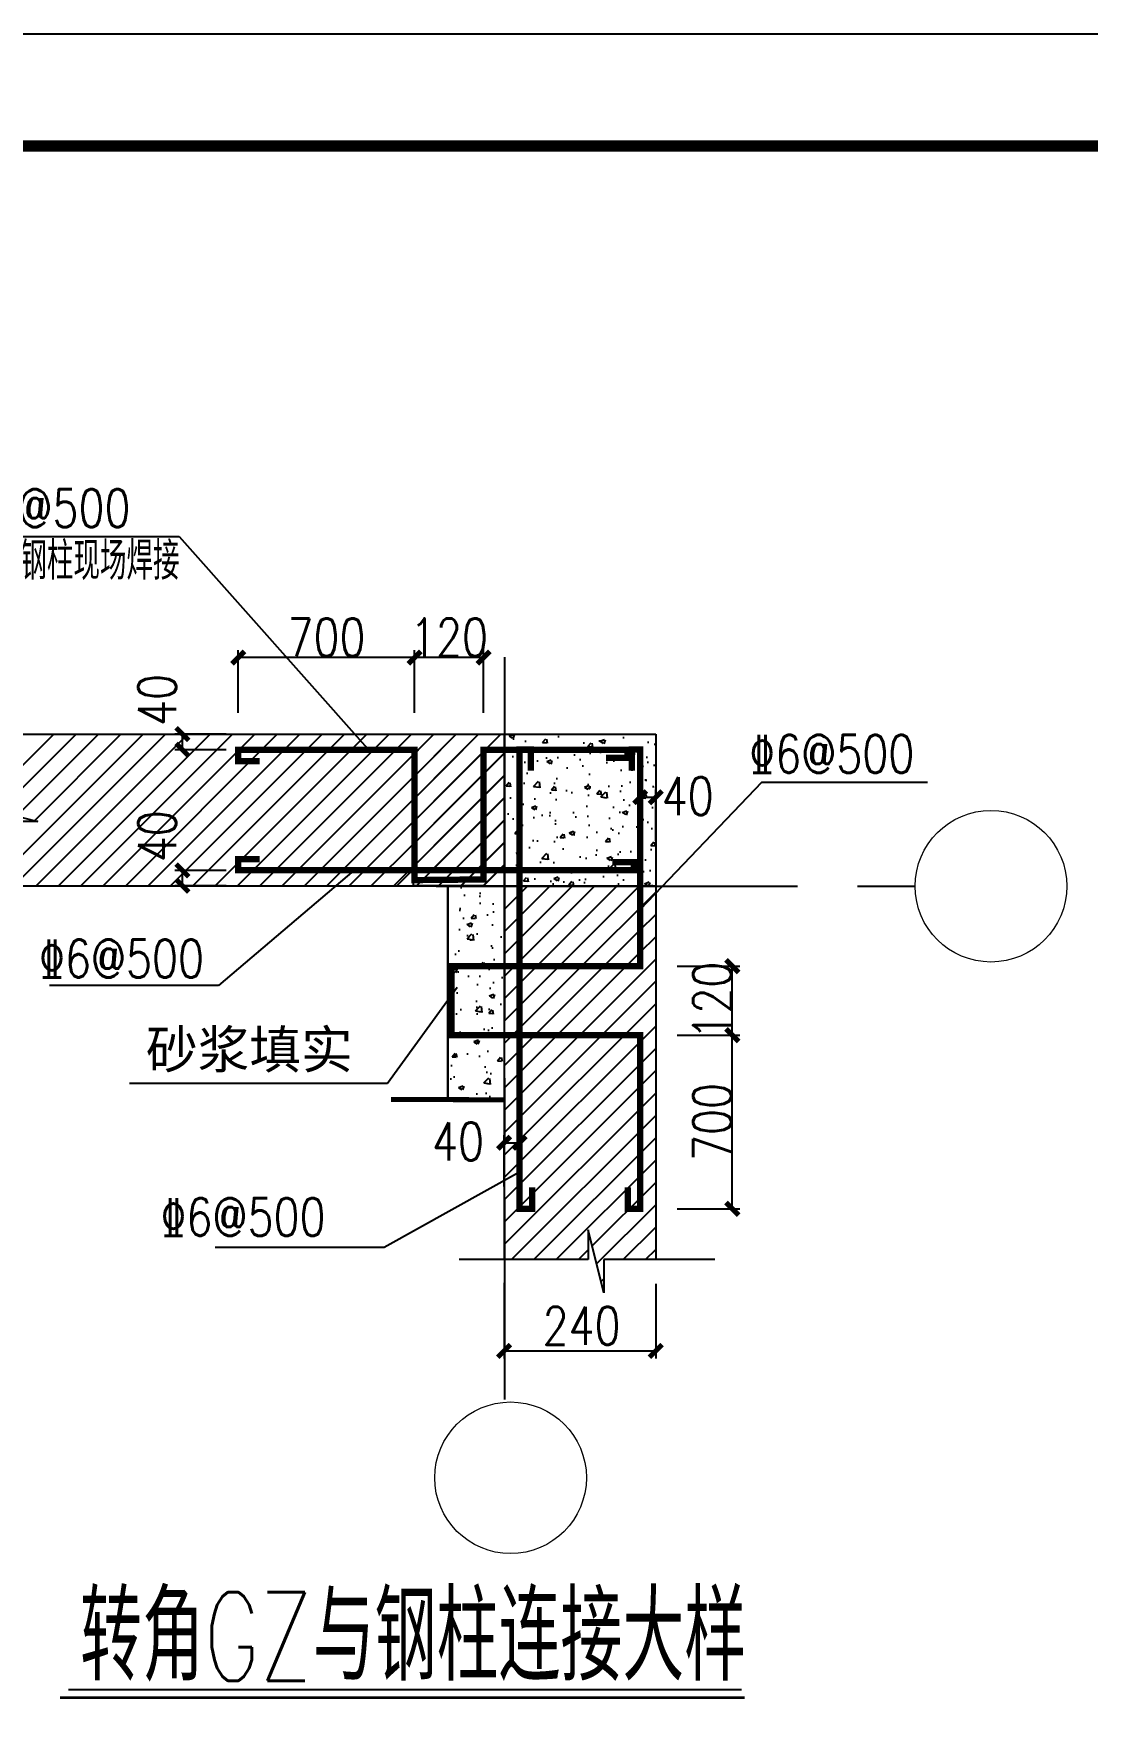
# Model space of a CAD drawing. Header units: millimetres. Extents: x 6950065 to 7140129, y 16284814 to 19754034.
# Drawn here: x 7036831 to 7050914, y 18848298 to 18870974 of the extents above; entities that cross this region are included whole.
import ezdxf
from ezdxf.enums import TextEntityAlignment as Align

# ---------------------------------------------------------------- set-up
doc = ezdxf.new("R2010")
doc.units = ezdxf.units.MM
doc.header["$LTSCALE"] = 1500
doc.header["$MEASUREMENT"] = 0
doc.linetypes.add('CENTER2', pattern=[28.575, 19.05, -3.175, 3.175, -3.175])
doc.layers.get('Defpoints').update_dxf_attribs({"color": 1})
for name, color, linetype in [('C型钢', 6, 'Continuous'), ('PUB_TEXT', 7, 'Continuous'), ('TEXT', 7, 'Continuous'), ('TK', 4, 'Continuous')]:
    doc.layers.add(name, color=color, linetype=linetype)
doc.layers.add('尺寸线', color=7, linetype='Continuous', lineweight=13)
doc.styles.add('-宋体', font='', dxfattribs={"width": 0.8})
doc.styles.add('_HZTXT', font='txt.shx', dxfattribs={"width": 0.8, "bigfont": 'hztxt.shx'})
doc.styles.add('TSSD_Label', font='Tssdeng.shx', dxfattribs={"width": 0.7, "bigfont": 'hztxt.shx'})
doc.styles.add('Z10', font='romans.shx', dxfattribs={"width": 0.7, "height": 1000, "bigfont": 'hztxt.shx'})
doc.styles.add('Z3', font='txt.shx', dxfattribs={"width": 0.8, "height": 300, "bigfont": 'hztxt.shx'})
doc.styles.get('-宋体').set_extended_font_data('SimSun')
doc.dimstyles.new('ISO-25_WS', dxfattribs={"dimtxt": 3, "dimasz": 100, "dimexe": 60, "dimexo": 0, "dimgap": 10, "dimtad": 1, "dimdec": 0, "dimdsep": 46, "dimtxsty": 'Z3', "dimblk1": 'ARCHTICK', "dimblk2": 'ARCHTICK', "dimsah": 1, "dimcen": 2.5, "dimclrd": 4, "dimclre": 4, "dimclrt": 7, "dimadec": 0, "dimazin": 0, "dimtfac": 1, "dimtdec": 4, "dimtmove": 2, "dimatfit": 3, "dimldrblk": 'ARCHTICK', "dimfxl": 0, "dimtolj": 1, "dimtzin": 0, "dimarcsym": 0})

# ---------------------------------------------------------------- blocks, each defined once
blk = doc.blocks.new('_ArchTick')
at = {"color": 0, "linetype": 'ByBlock', "const_width": 0.4}
blk.add_lwpolyline([(-0.5, -0.5), (0.5, 0.5)], dxfattribs=at)
blk = doc.blocks.new('*D863')
at = {"color": 4, "lineweight": -2}
for p, q in [((-237803, 649417), (-237803, 648817)), ((-236603, 649408), (-236603, 648817)), ((-237803, 648877), (-236603, 648877))]:
    blk.add_line(p, q, dxfattribs=at)
at = {"layer": 'Defpoints', "color": 0}
for p in [(-237803, 649417), (-236603, 649408), (-236603, 648877)]:
    blk.add_point(p, dxfattribs=at)
at = {"color": 4, "lineweight": -2, "xscale": 100, "yscale": 100, "zscale": 100, "rotation": 180}
blk.add_blockref('_ArchTick', (-237803, 648877), dxfattribs=at)
at = {"color": 4, "lineweight": -2, "xscale": 100, "yscale": 100, "zscale": 100}
blk.add_blockref('_ArchTick', (-236603, 648877), dxfattribs=at)
at = {"color": 7, "insert": (-237190, 649076), "char_height": 300, "attachment_point": 5, "style": 'Z3'}
blk.add_mtext('\\A1;240', dxfattribs=at)
blk = doc.blocks.new('*D865')
at = {"color": 4, "lineweight": -2}
for p, q in [((-239906, 653929), (-239906, 654425)), ((-238511, 653929), (-238511, 654425)), ((-238511, 654365), (-239906, 654365))]:
    blk.add_line(p, q, dxfattribs=at)
at = {"layer": 'Defpoints', "color": 0}
for p in [(-239906, 654365), (-239906, 653929), (-238511, 653929)]:
    blk.add_point(p, dxfattribs=at)
at = {"color": 4, "lineweight": -2, "xscale": 100, "yscale": 100, "zscale": 100, "rotation": 180}
blk.add_blockref('_ArchTick', (-239906, 654365), dxfattribs=at)
at = {"color": 4, "lineweight": -2, "xscale": 100, "yscale": 100, "zscale": 100}
blk.add_blockref('_ArchTick', (-238511, 654365), dxfattribs=at)
at = {"color": 7, "insert": (-239208, 654525), "char_height": 300, "attachment_point": 5, "style": 'Z3'}
blk.add_mtext('\\A1;700', dxfattribs=at)
blk = doc.blocks.new('*D866')
at = {"color": 4, "lineweight": -2}
for p, q in [((-238511, 653929), (-238511, 654425)), ((-237965, 653929), (-237965, 654425)), ((-237965, 654365), (-238511, 654365))]:
    blk.add_line(p, q, dxfattribs=at)
at = {"layer": 'Defpoints', "color": 0}
for p in [(-238511, 654365), (-238511, 653929), (-237965, 653929)]:
    blk.add_point(p, dxfattribs=at)
at = {"color": 4, "lineweight": -2, "xscale": 100, "yscale": 100, "zscale": 100, "rotation": 180}
blk.add_blockref('_ArchTick', (-238511, 654365), dxfattribs=at)
at = {"color": 4, "lineweight": -2, "xscale": 100, "yscale": 100, "zscale": 100}
blk.add_blockref('_ArchTick', (-237965, 654365), dxfattribs=at)
at = {"color": 7, "insert": (-238238, 654525), "char_height": 300, "attachment_point": 5, "style": 'Z3'}
blk.add_mtext('\\A1;120', dxfattribs=at)
blk = doc.blocks.new('*D867')
at = {"color": 4, "lineweight": -2}
for p, q in [((-240001, 653759), (-240408, 653759)), ((-240348, 653636), (-240348, 653759)), ((-240001, 653636), (-240408, 653636))]:
    blk.add_line(p, q, dxfattribs=at)
at = {"layer": 'Defpoints', "color": 0}
for p in [(-240348, 653759), (-240001, 653759), (-240001, 653636)]:
    blk.add_point(p, dxfattribs=at)
at = {"color": 4, "lineweight": -2, "xscale": 100, "yscale": 100, "zscale": 100}
for p, rotation in [((-240348, 653759), 90), ((-240348, 653636), 270)]:
    blk.add_blockref('_ArchTick', p, dxfattribs=dict(at, rotation=rotation))
at = {"color": 7, "insert": (-240548, 654029), "char_height": 300, "attachment_point": 5, "rotation": 90, "style": 'Z3'}
blk.add_mtext('\\A1;40', dxfattribs=at)
blk = doc.blocks.new('*D868')
at = {"color": 4, "lineweight": -2}
for p, q in [((-236433, 651377), (-235937, 651377)), ((-235997, 650002), (-235997, 651377)), ((-236433, 650002), (-235937, 650002))]:
    blk.add_line(p, q, dxfattribs=at)
at = {"layer": 'Defpoints', "color": 0}
for p in [(-236433, 651377), (-235997, 651377), (-236433, 650002)]:
    blk.add_point(p, dxfattribs=at)
at = {"color": 4, "lineweight": -2, "xscale": 100, "yscale": 100, "zscale": 100}
for p, rotation in [((-235997, 651377), 90), ((-235997, 650002), 270)]:
    blk.add_blockref('_ArchTick', p, dxfattribs=dict(at, rotation=rotation))
at = {"color": 7, "insert": (-236157, 650689), "char_height": 300, "attachment_point": 5, "rotation": 90, "style": 'Z3'}
blk.add_mtext('\\A1;700', dxfattribs=at)
blk = doc.blocks.new('*D869')
at = {"color": 4, "lineweight": -2}
for p, q in [((-236433, 651923), (-235937, 651923)), ((-235997, 651377), (-235997, 651923)), ((-236433, 651377), (-235937, 651377))]:
    blk.add_line(p, q, dxfattribs=at)
at = {"layer": 'Defpoints', "color": 0}
for p in [(-236433, 651923), (-235997, 651923), (-236433, 651377)]:
    blk.add_point(p, dxfattribs=at)
at = {"color": 4, "lineweight": -2, "xscale": 100, "yscale": 100, "zscale": 100}
for p, rotation in [((-235997, 651923), 90), ((-235997, 651377), 270)]:
    blk.add_blockref('_ArchTick', p, dxfattribs=dict(at, rotation=rotation))
at = {"color": 7, "insert": (-236157, 651650), "char_height": 300, "attachment_point": 5, "rotation": 90, "style": 'Z3'}
blk.add_mtext('\\A1;120', dxfattribs=at)
blk = doc.blocks.new('*D870')
at = {"color": 4, "lineweight": -2}
for p, q in [((-236726, 652912), (-236726, 653320)), ((-236726, 653260), (-236603, 653260)), ((-236603, 652912), (-236603, 653320))]:
    blk.add_line(p, q, dxfattribs=at)
at = {"layer": 'Defpoints', "color": 0}
for p in [(-236603, 653260), (-236726, 652912), (-236603, 652912)]:
    blk.add_point(p, dxfattribs=at)
at = {"color": 4, "lineweight": -2, "xscale": 100, "yscale": 100, "zscale": 100, "rotation": 180}
blk.add_blockref('_ArchTick', (-236726, 653260), dxfattribs=at)
at = {"color": 4, "lineweight": -2, "xscale": 100, "yscale": 100, "zscale": 100}
blk.add_blockref('_ArchTick', (-236603, 653260), dxfattribs=at)
at = {"color": 7, "insert": (-236350, 653269), "char_height": 300, "attachment_point": 5, "style": 'Z3'}
blk.add_mtext('\\A1;40', dxfattribs=at)
blk = doc.blocks.new('*D871')
at = {"color": 4, "lineweight": -2}
for p, q in [((-240001, 652681), (-240408, 652681)), ((-240348, 652559), (-240348, 652681)), ((-240001, 652559), (-240408, 652559))]:
    blk.add_line(p, q, dxfattribs=at)
at = {"layer": 'Defpoints', "color": 0}
for p in [(-240348, 652681), (-240001, 652681), (-240001, 652559)]:
    blk.add_point(p, dxfattribs=at)
at = {"color": 4, "lineweight": -2, "xscale": 100, "yscale": 100, "zscale": 100}
for p, rotation in [((-240348, 652681), 90), ((-240348, 652559), 270)]:
    blk.add_blockref('_ArchTick', p, dxfattribs=dict(at, rotation=rotation))
at = {"color": 7, "insert": (-240548, 652951), "char_height": 300, "attachment_point": 5, "rotation": 90, "style": 'Z3'}
blk.add_mtext('\\A1;40', dxfattribs=at)
blk = doc.blocks.new('*D872')
at = {"color": 4, "lineweight": -2}
for p, q in [((-237803, 650178), (-237803, 650585)), ((-237803, 650525), (-237681, 650525)), ((-237681, 650178), (-237681, 650585))]:
    blk.add_line(p, q, dxfattribs=at)
at = {"layer": 'Defpoints', "color": 0}
for p in [(-237681, 650525), (-237803, 650178), (-237681, 650178)]:
    blk.add_point(p, dxfattribs=at)
at = {"color": 4, "lineweight": -2, "xscale": 100, "yscale": 100, "zscale": 100, "rotation": 180}
blk.add_blockref('_ArchTick', (-237803, 650525), dxfattribs=at)
at = {"color": 4, "lineweight": -2, "xscale": 100, "yscale": 100, "zscale": 100}
blk.add_blockref('_ArchTick', (-237681, 650525), dxfattribs=at)
at = {"color": 7, "insert": (-238168, 650535), "char_height": 300, "attachment_point": 5, "style": 'Z3'}
blk.add_mtext('\\A1;40', dxfattribs=at)
blk = doc.blocks.new('GeYuanFrame_03231217', base_point=(20.09, 4.53))
at = {"layer": 'TK'}
blk.add_lwpolyline([(20.09, 4.53), (20.09, 598.53), (861.09, 598.53), (861.09, 4.53)], close=True, dxfattribs=at)
at = {"layer": 'TK', "const_width": 1}
blk.add_lwpolyline([(45.09, 588.53), (851.09, 588.53), (851.09, 14.53), (45.09, 14.53)], close=True, dxfattribs=at)
blk = doc.blocks.new('Z333')
at = {"linetype": 'ByBlock'}
h = blk.add_hatch(dxfattribs=at)
h.set_pattern_fill('AR-CONC', color=256, scale=50, style=0)
h.set_pattern_definition([(50, (-589348, 857180.6), (358.6301, -31.37607), [37.5, -412.5]), (355, (-589348, 857180.6), (-69.37567, 376.09607), [30, -330]), (100.4514, (-589318.13, 857178), (289.2547, 344.71977), [31.8701, -350.57106]), (46.1842, (-589348, 857280.6), (533.62052, -82.7595), [56.25, -618.75]), (96.6356, (-589303.54, 857273.7), (467.33135, 487.05894), [47.80514, -525.8565]), (351.1842, (-589348, 857280.6), (467.331, 487.0593), [45, -495]), (21, (-589298, 857255.6), (298.45353, -201.30945), [37.5, -412.5]), (326, (-589298, 857255.6), (121.65767, 362.57502), [30, -330]), (71.4514, (-589273.14, 857238.83), (420.1113, 161.26525), [31.8701, -350.57106]), (37.5, (-589348.01, 857180.6), (6.079928, 166.446927), [0, -326, 0, -335, 0, -331.25]), (7.5, (-589348.01, 857180.6), (131.53477, 197.205856), [0, -191, 0, -318.5, 0, -126.25]), (327.5, (-589459.51, 857180.6), (266.91122, -11.277436), [0, -125, 0, -390, 0, -517.5]), (317.5, (-589509.51, 857180.6), (291.59308, 50.05249), [0, -162.5, 0, -259, 0, -367.5])])
h.paths.add_polyline_path([(-237800.7, 652555.5), (-236603.4, 652555.5), (-236603.4, 653758.5), (-237800.7, 653758.5)])
h = blk.add_hatch()
h.set_pattern_fill('ANSI31', color=256, scale=1000, style=0)
h.set_pattern_definition([(45, (-42632.29, 709125.17), (-88.38835, 88.38835), [])])
h.paths.add_polyline_path([(-238520.2, 652559.1), (-237800.7, 652561.6), (-237800.7, 653635.7), (-238520.2, 653635.7)])
h = blk.add_hatch(dxfattribs=at)
h.set_pattern_fill('混凝土', color=256, scale=50, style=0)
h.set_pattern_definition([(50, (-327064.1, 907538.04), (358.6301, -31.37607), [37.5, -412.5]), (355, (-327064.1, 907538.04), (-69.37567, 376.09607), [30, -330]), (100.4514, (-327034.22, 907535.43), (289.2547, 344.71977), [31.8701, -350.57106]), (46.1842, (-327064.1, 907638.04), (533.6205, -82.7595), [56.25, -618.75]), (96.6356, (-327019.64, 907631.15), (467.3314, 487.0589), [47.8051, -525.8565]), (351.1842, (-327064.1, 907638.04), (467.331, 487.0593), [45, -495]), (21, (-327014.1, 907613.04), (298.45353, -201.30945), [37.5, -412.5]), (326, (-327014.1, 907613.04), (121.65767, 362.575), [30, -330]), (71.4514, (-326989.24, 907596.27), (420.1113, 161.26525), [31.8701, -350.57106]), (37.5, (-327064.11, 907538.04), (6.07993, 166.446927), [0, -326, 0, -335, 0, -331.25]), (7.5, (-327064.1, 907538.04), (131.53477, 197.20586), [0, -191, 0, -318.5, 0, -126.25]), (327.5, (-327175.61, 907538.04), (266.91122, -11.277436), [0, -125, 0, -390, 0, -517.5]), (317.5, (-327225.6, 907538.04), (291.59308, 50.0525), [0, -162.5, 0, -259, 0, -367.5])])
h.paths.add_polyline_path([(-238248, 651922.7), (-237803.4, 651922.7), (-237803.4, 652555.5), (-238248, 652555.5)])
h.paths.add_polyline_path([(-238248, 651376.7), (-237803.4, 651376.7), (-237803.4, 651922.7), (-238248, 651922.7)])
h.paths.add_polyline_path([(-238248, 650866.2), (-237803.4, 650864.7), (-237803.4, 651376.7), (-238248, 651376.7)])
for p, q in [((-241966.1, 655323.3), (-240374.7, 655323.3)), ((-240374.7, 655323.3), (-238884.1, 653645)), ((-241726.8, 652689.4), (-240657.7, 653758.5)), ((-241726.8, 653219.8), (-241188.1, 653758.5)), ((-241726.8, 653396.6), (-241364.8, 653758.5)), ((-241681, 652558.5), (-240481, 653758.5)), ((-241660, 653109.8), (-241011.3, 653758.5)), ((-241518.8, 653074.2), (-240834.5, 653758.5)), ((-241504.2, 652558.5), (-240304.2, 653758.5)), ((-241327.4, 652558.5), (-240127.4, 653758.5)), ((-241150.6, 652558.5), (-239950.6, 653758.5)), ((-240973.9, 652558.5), (-239773.9, 653758.5)), ((-240797.1, 652558.5), (-239597.1, 653758.5)), ((-240620.3, 652558.5), (-239420.3, 653758.5)), ((-240443.5, 652558.5), (-239243.5, 653758.5)), ((-240266.7, 652558.5), (-239066.7, 653758.5)), ((-239066.3, 653228.6), (-238536.4, 653758.5)), ((-239066.3, 653405.4), (-238713.2, 653758.5)), ((-239066.3, 653582.2), (-238890, 653758.5)), ((-238482.4, 653635.7), (-238359.6, 653758.5)), ((-238356.1, 653231.7), (-237829.3, 653758.5)), ((-238356.1, 653408.5), (-238006.1, 653758.5)), ((-238356.1, 653585.3), (-238182.9, 653758.5)), ((-239066.3, 653051.9), (-238520.2, 653597.9)), ((-238520.2, 652558.5), (-238520.2, 653635.7)), ((-238356.1, 653055), (-237803.4, 653607.7)), ((-236791.2, 653638.5), (-236791.2, 653469.2)), ((-236726.2, 653638.5), (-236791.2, 653638.5)), ((-236726.2, 651922.7), (-236726.2, 653638.5)), ((-240090, 652558.5), (-239066.3, 653582.2)), ((-239913.2, 652558.5), (-239066.3, 653405.4)), ((-239066.3, 652875.1), (-238520.2, 653421.1)), ((-238356.1, 652878.2), (-237803.4, 653430.9)), ((-235764, 653378), (-236726.2, 652370.3)), ((-235764, 653378), (-234451.9, 653378)), ((-239736.4, 652558.5), (-239066.3, 653228.6)), ((-239206.1, 652558.5), (-238520.2, 653244.4)), ((-238356.1, 652701.4), (-237803.4, 653254.1)), ((-241990, 653192.8), (-241492.8, 653067.7)), ((-241492.8, 653067.7), (-241726.8, 653067.7)), ((-239028.5, 652559.3), (-238520.2, 653067.6)), ((-238322.2, 652558.5), (-237803.4, 653077.3)), ((-239559.6, 652558.5), (-239066.3, 653051.9)), ((-239382.9, 652558.5), (-239066.3, 652875.1)), ((-238851.2, 652559.9), (-238520.2, 652890.8)), ((-238145.4, 652558.5), (-237803.4, 652900.6)), ((-238991.6, 652678.9), (-240061.9, 651770.6)), ((-238673.8, 652560.5), (-238520.2, 652714)), ((-238650.5, 652558.7), (-238510.9, 652698.3)), ((-237968.6, 652558.5), (-237803.4, 652723.8)), ((-238510.9, 652558.5), (-237964.8, 652558.5)), ((-237964.8, 652558.5), (-238510.9, 652558.5)), ((-237964.8, 652558.5), (-238510.9, 652558.5)), ((-238510.9, 652558.5), (-237964.8, 652558.5)), ((-237803.4, 652016.7), (-237261.5, 652558.5)), ((-237803.4, 652193.5), (-237438.3, 652558.5)), ((-237803.4, 652370.2), (-237615.1, 652558.5)), ((-237803.4, 652547), (-237791.9, 652558.5)), ((-237720.6, 651922.7), (-237084.8, 652558.5)), ((-237543.8, 651922.7), (-236908, 652558.5)), ((-237367, 651922.7), (-236731.2, 652558.5)), ((-237190.2, 651922.7), (-236603.4, 652509.6)), ((-236726.2, 652210), (-236603.4, 652332.8)), ((-237013.5, 651922.7), (-236726.2, 652210)), ((-236726.2, 652033.2), (-236603.4, 652156)), ((-236836.7, 651922.7), (-236726.2, 652033.2)), ((-238218.5, 651922.7), (-236726.2, 651922.7)), ((-237803.4, 650779.2), (-236603.4, 651979.2)), ((-237803.4, 650956), (-236836.7, 651922.7)), ((-237803.4, 651132.8), (-237013.5, 651922.7)), ((-237803.4, 651309.6), (-237190.2, 651922.7)), ((-237803.4, 651486.3), (-237367, 651922.7)), ((-237803.4, 651663.1), (-237543.8, 651922.7)), ((-237803.4, 651839.9), (-237720.6, 651922.7)), ((-240061.9, 651770.6), (-241398.8, 651770.6)), ((-238173.6, 651754.2), (-238726.1, 650994)), ((-237803.4, 650602.5), (-236603.4, 651802.5)), ((-237803.4, 650425.7), (-236603.4, 651625.7)), ((-237803.4, 650248.9), (-236603.4, 651448.9)), ((-237803.4, 650072.1), (-236603.4, 651272.1)), ((-237803.4, 649895.4), (-236603.4, 651095.4)), ((-238726.1, 650994), (-240765.9, 650994)), ((-237803.4, 649718.6), (-236603.4, 650918.6)), ((-237964.8, 650867.7), (-238510.9, 650867.7)), ((-238510.9, 650867.7), (-237964.8, 650867.7)), ((-237744.4, 649600.8), (-236603.4, 650741.8)), ((-237567.6, 649600.8), (-236603.4, 650565)), ((-237390.8, 649600.8), (-236603.4, 650388.2)), ((-237680.6, 650291.8), (-238750.9, 649695.2)), ((-237106.8, 649708), (-236603.4, 650211.5)), ((-237071.3, 649566.8), (-236603.4, 650034.7)), ((-236860.5, 649600.8), (-236603.4, 649857.9)), ((-237013.6, 649337.7), (-237138.7, 649834.8)), ((-237138.7, 649834.8), (-237138.7, 649600.8)), ((-238750.9, 649695.2), (-240087.8, 649695.2)), ((-237138.7, 649600.8), (-238157.7, 649600.8)), ((-237214, 649600.8), (-237138.7, 649676.1)), ((-236134.5, 649600.8), (-237013.6, 649600.8)), ((-237013.6, 649600.8), (-237013.6, 649337.7)), ((-236683.7, 649600.8), (-236603.4, 649681.1)), ((-237035.8, 649425.5), (-237013.6, 649447.7)), ((-241249.2, 646196.1), (-235925, 646196.1))]:
    blk.add_line(p, q)
at = {"color": 1, "linetype": 'CENTER2', "ltscale": 0.1}
for p, q in [((-237800.7, 654368.9), (-237800.7, 648493.2)), ((-238339.5, 652555.5), (-234550.3, 652555.5))]:
    blk.add_line(p, q, dxfattribs=at)
at = {"color": 2}
for p, q in [((-241726.8, 653758.5), (-236603.4, 653758.5)), ((-237803.4, 653758.5), (-237803.4, 649600.8)), ((-236603.4, 653758.5), (-236603.4, 649600.8)), ((-241726.8, 652558.5), (-236603.4, 652558.5))]:
    blk.add_line(p, q, dxfattribs=at)
for points, const_width in [([(-239736.7, 653545.4), (-239906, 653545.4), (-239906, 653635.7), (-238510.9, 653635.7), (-238510.9, 652603.9), (-237964.8, 652609.1), (-237964.8, 653635.7), (-236826.9, 653635.7), (-236826.9, 653570.7), (-236996.3, 653570.7)], 50), ([(-236791.2, 653469.2), (-236791.2, 653638.5), (-236726.2, 653638.5), (-236726.2, 651922.7), (-238218.5, 651922.7), (-238218.5, 651376.7), (-236726.2, 651376.7), (-236726.2, 650001.8), (-236824.2, 650001.8), (-236824.2, 650171.1)], 50), ([(-237592.3, 653469.2), (-237592.3, 653638.5), (-237680.6, 653638.5), (-237680.6, 651922.7), (-237680.6, 651922.7), (-237680.6, 651376.7), (-237680.6, 651376.7), (-237680.6, 650001.8), (-237580, 650001.8), (-237580, 650171.1)], 50), ([(-239736.7, 652770.5), (-239906, 652770.5), (-239906, 652681.3), (-238190.2, 652681.3), (-238190.2, 652681.3), (-237644.2, 652681.3), (-237644.2, 652681.3), (-236777.1, 652681.3), (-236777.1, 652746.3), (-236946.4, 652746.3)], 50), ([(-238248, 652558.5), (-238248, 650867.7)], 20), ([(-238698, 650867.7), (-237803.4, 650864.7)], 40), ([(-238698, 650867.7), (-237803.4, 650864.7)], 20), ([(-241315.5, 646132.9), (-235898.4, 646132.9)], 20)]:
    blk.add_lwpolyline(points, dxfattribs=dict(const_width=const_width))
at = {"layer": 'Defpoints', "color": 0, "linetype": 'ByBlock'}
for p in [(-237522.8, 654463.1), (-235898.8, 650934.6)]:
    blk.add_point(p, dxfattribs=at)
at = {"layer": '尺寸线', "color": 4}
for centre in [(-233950.3, 652555.5), (-237751.6, 647873.2)]:
    blk.add_circle(centre, 600, dxfattribs=at)
at = {"color": 7, "style": '_HZTXT', "width": 0.8}
for p in [(-242065.4, 655397.7), (-235863.2, 653452.5), (-241483.4, 651832.4), (-240521.9, 649787.3)]:
    blk.add_text('\x846@500', height=300, dxfattribs=at).set_placement(p)
at = {"color": 7, "linetype": 'ByBlock', "insert": (-238522.3, 646613.1), "char_height": 700, "attachment_point": 5, "style": 'Z10'}
blk.add_mtext('转角GZ与钢柱连接大样', dxfattribs=at)
at = {"layer": 'PUB_TEXT', "style": '-宋体'}
blk.add_text('砂浆填实', height=300, dxfattribs=at).set_placement((-239817.9, 651269.5), align=Align.MIDDLE)
at = {"layer": 'TEXT', "style": 'TSSD_Label', "width": 0.7}
blk.add_text('与钢柱现场焊接', height=300, dxfattribs=at).set_placement((-241840.6, 654981))
for base, p1, p2, text, picture, middle in [((-239906, 654364.9), (-238510.9, 653928.7), (-239906, 653928.7), '700', '*D865', (-239208.4, 654524.9)), ((-238510.9, 654364.9), (-237964.8, 653928.7), (-238510.9, 653928.7), '120', '*D866', (-238237.9, 654524.9))]:
    dim = blk.add_linear_dim(base=base, p1=p1, p2=p2, text=text, dimstyle='ISO-25_WS')
    dim.commit()
    dim.dimension.update_dxf_attribs({"geometry": picture, "text_midpoint": middle})
for base, p1, p2, picture, middle in [((-240347.7, 653758.5), (-240000.6, 653635.7), (-240000.6, 653758.5), '*D867', (-240547.7, 654028.6)), ((-240347.7, 652681.3), (-240000.6, 652558.5), (-240000.6, 652681.3), '*D871', (-240547.7, 652951.4))]:
    dim = blk.add_linear_dim(base=base, p1=p1, p2=p2, angle=90, text='40', dimstyle='ISO-25_WS')
    dim.commit()
    dim.dimension.update_dxf_attribs({"geometry": picture, "text_midpoint": middle, "dimtype": 128})
for base, p1, p2, picture, middle in [((-236603.4, 653259.5), (-236726.2, 652912.4), (-236603.4, 652912.4), '*D870', (-236350.4, 653269)), ((-237680.6, 650525.4), (-237803.4, 650178.4), (-237680.6, 650178.4), '*D872', (-238168, 650535))]:
    dim = blk.add_linear_dim(base=base, p1=p1, p2=p2, text='40', dimstyle='ISO-25_WS')
    dim.commit()
    dim.dimension.update_dxf_attribs({"geometry": picture, "text_midpoint": middle, "dimtype": 128})
for base, p1, p2, text, picture, middle in [((-235997, 651922.7), (-236433.2, 651376.7), (-236433.2, 651922.7), '120', '*D869', (-236157, 651649.7)), ((-235997, 651376.7), (-236433.2, 650001.8), (-236433.2, 651376.7), '700', '*D868', (-236157, 650689.2))]:
    dim = blk.add_linear_dim(base=base, p1=p1, p2=p2, angle=270, text=text, dimstyle='ISO-25_WS')
    dim.commit()
    dim.dimension.update_dxf_attribs({"geometry": picture, "text_midpoint": middle})
dim = blk.add_linear_dim(base=(-236603.4, 648877.5), p1=(-237803.4, 649417.4), p2=(-236603.4, 649407.8), dimstyle='ISO-25_WS', override={"dimlfac": 0.2})
dim.commit()
dim.dimension.update_dxf_attribs({"geometry": '*D863', "text_midpoint": (-237190.5, 649075.5), "dimtype": 128})

msp = doc.modelspace()

# ---------------------------------------------------------------- block references
at = {"xscale": 1.690000000875443, "yscale": 1.690000000991859, "zscale": 1.69}
msp.add_blockref('Z333', (7445004.7, 17756754.4), dxfattribs=at)
at = {"layer": 'C型钢', "color": 3, "xscale": 150, "yscale": 150, "zscale": 150}
msp.add_blockref('GeYuanFrame_03231217', (6955997, 18781874.4), dxfattribs=at)

doc.saveas('drawing.dxf')
